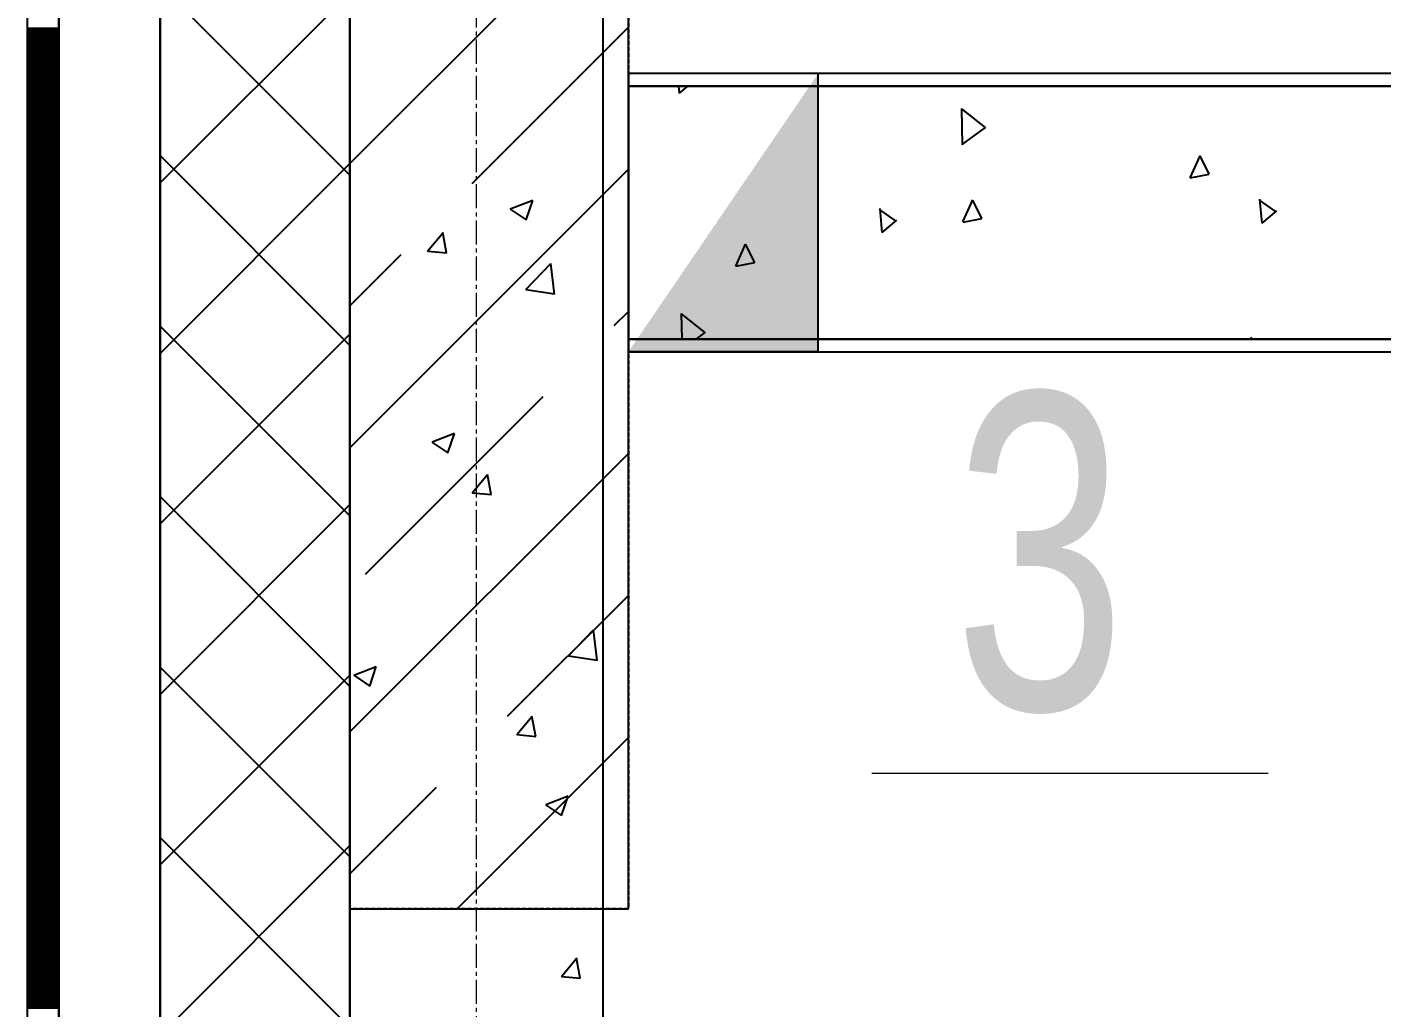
# Model space of a CAD drawing. Header units: millimetres. Extents: x -231292 to 573618, y -153144 to 564035.
# Drawn here: x 8548 to 9618, y 195238 to 196013 of the extents above; entities that cross this region are included whole.
import ezdxf
from ezdxf.enums import TextEntityAlignment as Align

# ---------------------------------------------------------------- set-up
doc = ezdxf.new("R2010")
doc.units = ezdxf.units.MM
doc.linetypes.add('CENTER2', pattern=[28.575, 19.05, -3.175, 3.175, -3.175])
doc.linetypes.add('HIDDEN2', pattern=[4.7625, 3.175, -1.5875])
doc.layers.get('0').update_dxf_attribs({"color": 250})
for name, color, linetype, lineweight in [('АР_Колонны', 250, 'Continuous', 35), ('АР_Отв. марка', 250, 'Continuous', 9), ('АР_Стены ЖБ', 250, 'Continuous', 35), ('АР_Стены ПЕНОблок', 250, 'Continuous', 20), ('АР_Тонкая', 250, 'Continuous', 5), ('АР_Утеплитель', 250, 'Continuous', 0), ('АР_Штриховка', 250, 'Continuous', 0), ('ОВ_Отопление', 250, 'Continuous', 0), ('РД_Оси_100', 250, 'Continuous', 0)]:
    doc.layers.add(name, color=color, linetype=linetype, lineweight=lineweight)
doc.styles.add('Arial0', font='arial.ttf')

# ---------------------------------------------------------------- blocks, each defined once
blk = doc.blocks.new('MOK-МаркаПроема инж.')
blk.add_line((-1.328, -1.754), (1.802, -1.754))
at = {"color": 0, "style": 'Arial0', "width": 0.7}
blk.add_attdef('АР-ПРОЕМ:Коробка', text='', height=2.5, dxfattribs=at).set_placement((0, 0), align=Align.MIDDLE)
blk = doc.blocks.new('оси_рен')
at = {"layer": 'РД_Оси_100', "color": 251, "linetype": 'CENTER2', "true_color": 0x636466}
blk.add_line((1195652.916, 135558.25), (1195652.916, 223268.25), dxfattribs=at)

msp = doc.modelspace()

# ---------------------------------------------------------------- hatches: boundary and pattern name
at = {"layer": 'ОВ_Отопление', "linetype": 'Continuous', "lineweight": 25, "true_color": 0x000000}
for points in [[(9173.243, 195756.253), (9173.243, 195976.253), (9098.243, 195866.253)], [(9023.243, 195756.253), (9173.243, 195756.253), (9098.243, 195866.253)]]:
    msp.add_hatch(color=18, dxfattribs=at).paths.add_polyline_path(points, flags=0)

# ---------------------------------------------------------------- linework, layer by layer
at = {"layer": 'АР_Колонны', "color": 18, "linetype": 'HIDDEN2', "lineweight": 25, "true_color": 0x000000}
for p, q in [((8803.243, 195316.253), (8803.243, 196516.253)), ((9023.243, 196516.253), (9023.243, 195316.253)), ((9023.243, 195316.253), (8803.243, 195316.253))]:
    msp.add_line(p, q, dxfattribs=at)
at = {"layer": 'АР_Колонны', "color": 18, "linetype": 'Continuous', "lineweight": 25, "true_color": 0x000000}
for p, q in [((8803.243, 196516.253), (8803.243, 195316.253)), ((8803.243, 196516.253), (8803.243, 195316.253)), ((9023.243, 195316.253), (9023.243, 196516.253)), ((9023.243, 195316.253), (9023.243, 196516.253)), ((8803.243, 195316.253), (9023.243, 195316.253)), ((8803.243, 195316.253), (9023.243, 195316.253))]:
    msp.add_line(p, q, dxfattribs=at)
at = {"layer": 'АР_Стены ЖБ', "color": 18, "linetype": 'Continuous', "lineweight": 25, "true_color": 0x000000}
for p, q in [((8803.243, 196516.253), (8803.243, 195316.253)), ((9023.243, 195316.253), (9023.243, 196516.253)), ((8803.243, 195316.253), (9023.243, 195316.253))]:
    msp.add_line(p, q, dxfattribs=at)
at = {"layer": 'АР_Стены ПЕНОблок', "color": 18, "linetype": 'Continuous', "lineweight": 25, "true_color": 0x000000}
for p, q in [((8803.243, 263866.253), (8803.243, 187666.253)), ((9003.243, 187666.253), (9003.243, 263866.253)), ((15603.243, 195966.253), (9023.243, 195966.253)), ((9023.243, 195966.253), (9023.243, 195766.253)), ((9023.243, 195766.253), (15603.243, 195766.253))]:
    msp.add_line(p, q, dxfattribs=at)
at = {"layer": 'АР_Тонкая', "color": 18, "linetype": 'Continuous', "lineweight": 25, "true_color": 0x000000}
for p, q in [((8548.243, 263866.253), (8548.243, 187666.253)), ((8573.243, 263866.253), (8573.243, 187666.253)), ((8573.243, 187666.253), (8573.243, 263866.253)), ((8653.243, 187666.253), (8653.243, 263866.253)), ((15603.243, 195976.253), (9023.243, 195976.253)), ((9023.243, 195976.253), (9023.243, 195966.253)), ((9023.243, 195966.253), (15603.243, 195966.253)), ((15603.243, 195766.253), (9023.243, 195766.253)), ((9023.243, 195766.253), (9023.243, 195756.253)), ((9023.243, 195756.253), (15603.243, 195756.253))]:
    msp.add_line(p, q, dxfattribs=at)
at = {"layer": 'АР_Утеплитель', "color": 18, "linetype": 'Continuous', "lineweight": 25, "true_color": 0x000000}
for p, q in [((8653.243, 263866.253), (8653.243, 187666.253)), ((8803.243, 187666.253), (8803.243, 263866.253))]:
    msp.add_line(p, q, dxfattribs=at)
at = {"layer": 'АР_Штриховка', "color": 18, "linetype": 'Continuous', "lineweight": 25, "true_color": 0x000000}
for p, q in [((8803.243, 195905.008), (9023.243, 196125.008)), ((8803.243, 195895.999), (8653.243, 196045.999)), ((8653.243, 195889.712), (8803.243, 196039.712)), ((8548.243, 196012.002), (8573.243, 196012.002)), ((8548.243, 196011.002), (8573.243, 196011.002)), ((8548.243, 196010.002), (8573.243, 196010.002)), ((8548.243, 196009.002), (8573.243, 196009.002)), ((8548.243, 196008.002), (8573.243, 196008.002)), ((8548.243, 196007.002), (8573.243, 196007.002)), ((8548.243, 196006.002), (8573.243, 196006.002)), ((8548.243, 196005.002), (8573.243, 196005.002)), ((8548.243, 196004.002), (8573.243, 196004.002)), ((8899.766, 195889.278), (9023.243, 196012.755)), ((8548.243, 196003.002), (8573.243, 196003.002)), ((8548.243, 196002.002), (8573.243, 196002.002)), ((8548.243, 196001.002), (8573.243, 196001.002)), ((8548.243, 196000.002), (8573.243, 196000.002)), ((8548.243, 195999.002), (8573.243, 195999.002)), ((8548.243, 195998.002), (8573.243, 195998.002)), ((8548.243, 195997.002), (8573.243, 195997.002)), ((8548.243, 195996.002), (8573.243, 195996.002)), ((8548.243, 195995.002), (8573.243, 195995.002)), ((8548.243, 195994.002), (8573.243, 195994.002)), ((8548.243, 195993.002), (8573.243, 195993.002)), ((8548.243, 195992.002), (8573.243, 195992.002)), ((8548.243, 195991.002), (8573.243, 195991.002)), ((8548.243, 195990.002), (8573.243, 195990.002)), ((8548.243, 195989.002), (8573.243, 195989.002)), ((8548.243, 195988.002), (8573.243, 195988.002)), ((8548.243, 195987.002), (8573.243, 195987.002)), ((8548.243, 195986.002), (8573.243, 195986.002)), ((8548.243, 195985.002), (8573.243, 195985.002)), ((8548.243, 195984.002), (8573.243, 195984.002)), ((8548.243, 195983.002), (8573.243, 195983.002)), ((8548.243, 195982.002), (8573.243, 195982.002)), ((8548.243, 195981.002), (8573.243, 195981.002)), ((8548.243, 195980.002), (8573.243, 195980.002)), ((8548.243, 195979.002), (8573.243, 195979.002)), ((8548.243, 195978.002), (8573.243, 195978.002)), ((8548.243, 195977.002), (8573.243, 195977.002)), ((8548.243, 195976.002), (8573.243, 195976.002)), ((8548.243, 195975.002), (8573.243, 195975.002)), ((8548.243, 195974.002), (8573.243, 195974.002)), ((8548.243, 195973.002), (8573.243, 195973.002)), ((8548.243, 195972.002), (8573.243, 195972.002)), ((8548.243, 195971.002), (8573.243, 195971.002)), ((8548.243, 195970.002), (8573.243, 195970.002)), ((8548.243, 195969.002), (8573.243, 195969.002)), ((8548.243, 195968.002), (8573.243, 195968.002)), ((8548.243, 195967.002), (8573.243, 195967.002)), ((8548.243, 195966.002), (8573.243, 195966.002)), ((8548.243, 195965.002), (8573.243, 195965.002)), ((8548.243, 195964.002), (8573.243, 195964.002)), ((8548.243, 195963.002), (8573.243, 195963.002)), ((8548.243, 195962.002), (8573.243, 195962.002)), ((8548.243, 195961.002), (8573.243, 195961.002)), ((9063.664, 195960.691), (9063.178, 195966.253)), ((9063.671, 195960.683), (9070.309, 195966.253)), ((8548.243, 195960.002), (8573.243, 195960.002)), ((8548.243, 195959.002), (8573.243, 195959.002)), ((8548.243, 195958.002), (8573.243, 195958.002)), ((8548.243, 195957.002), (8573.243, 195957.002)), ((8548.243, 195956.002), (8573.243, 195956.002)), ((8548.243, 195955.002), (8573.243, 195955.002)), ((8548.243, 195954.002), (8573.243, 195954.002)), ((8548.243, 195953.002), (8573.243, 195953.002)), ((8548.243, 195952.002), (8573.243, 195952.002)), ((8548.243, 195951.002), (8573.243, 195951.002)), ((8548.243, 195950.002), (8573.243, 195950.002)), ((8548.243, 195949.002), (8573.243, 195949.002)), ((8548.243, 195948.002), (8573.243, 195948.002)), ((8548.243, 195947.002), (8573.243, 195947.002)), ((8548.243, 195946.002), (8573.243, 195946.002)), ((8548.243, 195945.002), (8573.243, 195945.002)), ((8548.243, 195944.002), (8573.243, 195944.002)), ((8548.243, 195943.002), (8573.243, 195943.002)), ((8548.243, 195942.002), (8573.243, 195942.002)), ((8548.243, 195941.002), (8573.243, 195941.002)), ((8548.243, 195940.002), (8573.243, 195940.002)), ((8548.243, 195939.002), (8573.243, 195939.002)), ((9305.585, 195933.306), (9286.543, 195948.379)), ((9287.249, 195919.956), (9286.659, 195948.525)), ((8548.243, 195938.002), (8573.243, 195938.002)), ((8548.243, 195937.002), (8573.243, 195937.002)), ((8548.243, 195936.002), (8573.243, 195936.002)), ((8548.243, 195935.002), (8573.243, 195935.002)), ((8548.243, 195934.002), (8573.243, 195934.002)), ((8548.243, 195933.002), (8573.243, 195933.002)), ((8548.243, 195932.002), (8573.243, 195932.002)), ((8548.243, 195931.002), (8573.243, 195931.002)), ((8548.243, 195930.002), (8573.243, 195930.002)), ((8548.243, 195929.002), (8573.243, 195929.002)), ((9286.948, 195920.064), (9305.399, 195933.56)), ((8548.243, 195928.002), (8573.243, 195928.002)), ((8548.243, 195927.002), (8573.243, 195927.002)), ((8548.243, 195926.002), (8573.243, 195926.002)), ((8548.243, 195925.002), (8573.243, 195925.002)), ((8548.243, 195924.002), (8573.243, 195924.002)), ((8548.243, 195923.002), (8573.243, 195923.002)), ((8548.243, 195922.002), (8573.243, 195922.002)), ((8548.243, 195921.002), (8573.243, 195921.002)), ((8548.243, 195920.002), (8573.243, 195920.002)), ((8548.243, 195919.002), (8573.243, 195919.002)), ((8548.243, 195918.002), (8573.243, 195918.002)), ((8548.243, 195917.002), (8573.243, 195917.002)), ((8548.243, 195916.002), (8573.243, 195916.002)), ((8548.243, 195915.002), (8573.243, 195915.002)), ((8548.243, 195914.002), (8573.243, 195914.002)), ((8548.243, 195913.002), (8573.243, 195913.002)), ((8548.243, 195912.002), (8573.243, 195912.002)), ((8548.243, 195911.002), (8573.243, 195911.002)), ((8548.243, 195910.002), (8573.243, 195910.002)), ((8548.243, 195909.002), (8573.243, 195909.002)), ((8548.243, 195908.002), (8573.243, 195908.002)), ((8548.243, 195907.002), (8573.243, 195907.002)), ((8803.243, 195761.295), (8653.243, 195911.295)), ((9467.066, 195893.777), (9474.815, 195911.18)), ((9482.044, 195896.597), (9474.833, 195911.092)), ((8548.243, 195906.002), (8573.243, 195906.002)), ((8548.243, 195905.002), (8573.243, 195905.002)), ((8548.243, 195904.002), (8573.243, 195904.002)), ((8548.243, 195903.002), (8573.243, 195903.002)), ((8548.243, 195902.002), (8573.243, 195902.002)), ((8548.243, 195901.002), (8573.243, 195901.002)), ((8548.243, 195900.002), (8573.243, 195900.002)), ((8548.243, 195899.002), (8573.243, 195899.002)), ((8548.243, 195898.002), (8573.243, 195898.002)), ((8548.243, 195897.002), (8573.243, 195897.002)), ((8653.243, 195755.008), (8803.243, 195905.008)), ((8803.243, 195680.502), (9023.243, 195900.502)), ((9467.097, 195893.695), (9482.057, 195896.603)), ((8548.243, 195896.002), (8573.243, 195896.002)), ((8548.243, 195895.002), (8573.243, 195895.002)), ((8548.243, 195894.002), (8573.243, 195894.002)), ((8548.243, 195893.002), (8573.243, 195893.002)), ((8548.243, 195892.002), (8573.243, 195892.002)), ((8548.243, 195891.002), (8573.243, 195891.002)), ((8548.243, 195890.002), (8573.243, 195890.002)), ((8548.243, 195889.002), (8573.243, 195889.002)), ((8548.243, 195888.002), (8573.243, 195888.002)), ((8548.243, 195887.002), (8573.243, 195887.002)), ((8548.243, 195886.002), (8573.243, 195886.002)), ((8548.243, 195885.002), (8573.243, 195885.002)), ((8548.243, 195884.002), (8573.243, 195884.002)), ((8548.243, 195883.002), (8573.243, 195883.002)), ((8548.243, 195882.002), (8573.243, 195882.002)), ((8548.243, 195881.002), (8573.243, 195881.002)), ((8548.243, 195880.002), (8573.243, 195880.002)), ((8548.243, 195879.002), (8573.243, 195879.002)), ((8548.243, 195878.002), (8573.243, 195878.002)), ((8548.243, 195877.002), (8573.243, 195877.002)), ((8548.243, 195876.002), (8573.243, 195876.002)), ((8548.243, 195875.002), (8573.243, 195875.002)), ((8929.923, 195869.288), (8947.708, 195876.115)), ((8942.481, 195860.583), (8947.631, 195875.932)), ((9287.546, 195858.882), (9295.295, 195876.285)), ((9302.524, 195861.702), (9295.313, 195876.197)), ((9535.013, 195867.005), (9521.679, 195876.187)), ((9523.796, 195857.891), (9522.136, 195876.868)), ((8548.243, 195874.002), (8573.243, 195874.002)), ((8548.243, 195873.002), (8573.243, 195873.002)), ((8548.243, 195872.002), (8573.243, 195872.002)), ((8548.243, 195871.002), (8573.243, 195871.002)), ((8548.243, 195870.002), (8573.243, 195870.002)), ((8548.243, 195869.002), (8573.243, 195869.002)), ((8548.243, 195868.002), (8573.243, 195868.002)), ((8548.243, 195867.002), (8573.243, 195867.002)), ((8548.243, 195866.002), (8573.243, 195866.002)), ((8548.243, 195865.002), (8573.243, 195865.002)), ((8929.841, 195869.106), (8942.475, 195860.584)), ((9234.901, 195859.63), (9221.566, 195868.811)), ((9223.683, 195850.514), (9222.022, 195869.492)), ((9523.802, 195857.883), (9535.477, 195867.679)), ((8548.243, 195864.002), (8573.243, 195864.002)), ((8548.243, 195863.002), (8573.243, 195863.002)), ((8548.243, 195862.002), (8573.243, 195862.002)), ((8548.243, 195861.002), (8573.243, 195861.002)), ((8548.243, 195860.002), (8573.243, 195860.002)), ((8548.243, 195859.002), (8573.243, 195859.002)), ((8548.243, 195858.002), (8573.243, 195858.002)), ((8548.243, 195857.002), (8573.243, 195857.002)), ((8548.243, 195856.002), (8573.243, 195856.002)), ((8548.243, 195855.002), (8573.243, 195855.002)), ((8548.243, 195854.002), (8573.243, 195854.002)), ((9223.689, 195850.506), (9235.364, 195860.302)), ((9287.577, 195858.799), (9302.537, 195861.707)), ((8548.243, 195853.002), (8573.243, 195853.002)), ((8548.243, 195852.002), (8573.243, 195852.002)), ((8548.243, 195851.002), (8573.243, 195851.002)), ((8548.243, 195850.002), (8573.243, 195850.002)), ((8548.243, 195849.002), (8573.243, 195849.002)), ((8548.243, 195848.002), (8573.243, 195848.002)), ((8548.243, 195847.002), (8573.243, 195847.002)), ((8548.243, 195846.002), (8573.243, 195846.002)), ((8548.243, 195845.002), (8573.243, 195845.002)), ((8548.243, 195844.002), (8573.243, 195844.002)), ((8548.243, 195843.002), (8573.243, 195843.002)), ((8864.571, 195835.92), (8876.816, 195850.513)), ((8879.519, 195834.538), (8876.582, 195850.46)), ((8548.243, 195842.002), (8573.243, 195842.002)), ((8548.243, 195841.002), (8573.243, 195841.002)), ((8548.243, 195840.002), (8573.243, 195840.002)), ((8548.243, 195839.002), (8573.243, 195839.002)), ((8548.243, 195838.002), (8573.243, 195838.002)), ((8548.243, 195837.002), (8573.243, 195837.002)), ((8548.243, 195836.002), (8573.243, 195836.002)), ((8548.243, 195835.002), (8573.243, 195835.002)), ((8548.243, 195834.002), (8573.243, 195834.002)), ((8548.243, 195833.002), (8573.243, 195833.002)), ((8548.243, 195832.002), (8573.243, 195832.002)), ((8803.243, 195792.755), (8843.64, 195833.152)), ((8864.57, 195835.91), (8879.752, 195834.582)), ((9108.026, 195823.987), (9115.775, 195841.39)), ((9123.004, 195826.807), (9115.793, 195841.302)), ((8548.243, 195831.002), (8573.243, 195831.002)), ((8548.243, 195830.002), (8573.243, 195830.002)), ((8548.243, 195829.002), (8573.243, 195829.002)), ((8548.243, 195828.002), (8573.243, 195828.002)), ((8548.243, 195827.002), (8573.243, 195827.002)), ((8548.243, 195826.002), (8573.243, 195826.002)), ((8548.243, 195825.002), (8573.243, 195825.002)), ((8548.243, 195824.002), (8573.243, 195824.002)), ((8548.243, 195823.002), (8573.243, 195823.002)), ((8548.243, 195822.002), (8573.243, 195822.002)), ((8942.282, 195805.474), (8962.066, 195826.093)), ((8964.83, 195801.965), (8962.024, 195826.088)), ((9108.057, 195823.904), (9123.017, 195826.812)), ((8548.243, 195821.002), (8573.243, 195821.002)), ((8548.243, 195820.002), (8573.243, 195820.002)), ((8548.243, 195819.002), (8573.243, 195819.002)), ((8548.243, 195818.002), (8573.243, 195818.002)), ((8548.243, 195817.002), (8573.243, 195817.002)), ((8548.243, 195816.002), (8573.243, 195816.002)), ((8548.243, 195815.002), (8573.243, 195815.002)), ((8548.243, 195814.002), (8573.243, 195814.002)), ((8548.243, 195813.002), (8573.243, 195813.002)), ((8548.243, 195812.002), (8573.243, 195812.002)), ((8548.243, 195811.002), (8573.243, 195811.002)), ((8548.243, 195810.002), (8573.243, 195810.002)), ((8548.243, 195809.002), (8573.243, 195809.002)), ((8548.243, 195808.002), (8573.243, 195808.002)), ((8548.243, 195807.002), (8573.243, 195807.002)), ((8548.243, 195806.002), (8573.243, 195806.002)), ((8548.243, 195805.002), (8573.243, 195805.002)), ((8548.243, 195804.002), (8573.243, 195804.002)), ((8548.243, 195803.002), (8573.243, 195803.002)), ((8548.243, 195802.002), (8573.243, 195802.002)), ((8548.243, 195801.002), (8573.243, 195801.002)), ((8548.243, 195800.002), (8573.243, 195800.002)), ((8942.251, 195805.539), (8964.841, 195802.035)), ((8548.243, 195799.002), (8573.243, 195799.002)), ((8548.243, 195798.002), (8573.243, 195798.002)), ((8548.243, 195797.002), (8573.243, 195797.002)), ((8548.243, 195796.002), (8573.243, 195796.002)), ((8548.243, 195795.002), (8573.243, 195795.002)), ((8548.243, 195794.002), (8573.243, 195794.002)), ((8548.243, 195793.002), (8573.243, 195793.002)), ((8548.243, 195792.002), (8573.243, 195792.002)), ((8548.243, 195791.002), (8573.243, 195791.002)), ((8548.243, 195790.002), (8573.243, 195790.002)), ((8548.243, 195789.002), (8573.243, 195789.002)), ((8548.243, 195788.002), (8573.243, 195788.002)), ((8548.243, 195787.002), (8573.243, 195787.002)), ((8548.243, 195786.002), (8573.243, 195786.002)), ((8548.243, 195785.002), (8573.243, 195785.002)), ((8548.243, 195784.002), (8573.243, 195784.002)), ((8548.243, 195783.002), (8573.243, 195783.002)), ((8548.243, 195782.002), (8573.243, 195782.002)), ((8548.243, 195781.002), (8573.243, 195781.002)), ((8548.243, 195780.002), (8573.243, 195780.002)), ((8548.243, 195779.002), (8573.243, 195779.002)), ((9012.02, 195777.025), (9023.243, 195788.248)), ((9084.174, 195771.353), (9065.133, 195786.425)), ((9065.668, 195766.253), (9065.248, 195786.571)), ((8548.243, 195778.002), (8573.243, 195778.002)), ((8548.243, 195777.002), (8573.243, 195777.002)), ((8548.243, 195776.002), (8573.243, 195776.002)), ((8548.243, 195775.002), (8573.243, 195775.002)), ((8548.243, 195774.002), (8573.243, 195774.002)), ((8548.243, 195773.002), (8573.243, 195773.002)), ((8548.243, 195772.002), (8573.243, 195772.002)), ((8548.243, 195771.002), (8573.243, 195771.002)), ((8548.243, 195770.002), (8573.243, 195770.002)), ((8548.243, 195769.002), (8573.243, 195769.002)), ((8548.243, 195768.002), (8573.243, 195768.002)), ((8803.243, 195626.591), (8653.243, 195776.591)), ((8653.243, 195620.304), (8803.243, 195770.304)), ((9076.67, 195766.253), (9083.989, 195771.607)), ((8548.243, 195767.002), (8573.243, 195767.002)), ((8548.243, 195766.002), (8573.243, 195766.002)), ((8548.243, 195765.002), (8573.243, 195765.002)), ((8548.243, 195764.002), (8573.243, 195764.002)), ((8548.243, 195763.002), (8573.243, 195763.002)), ((8548.243, 195762.002), (8573.243, 195762.002)), ((8548.243, 195761.002), (8573.243, 195761.002)), ((8548.243, 195760.002), (8573.243, 195760.002)), ((8548.243, 195759.002), (8573.243, 195759.002)), ((8548.243, 195758.002), (8573.243, 195758.002)), ((9516.622, 195766.253), (9515.04, 195767.505)), ((9515.184, 195766.253), (9515.156, 195767.651)), ((8548.243, 195757.002), (8573.243, 195757.002)), ((8548.243, 195756.002), (8573.243, 195756.002)), ((8548.243, 195755.002), (8573.243, 195755.002)), ((8548.243, 195754.002), (8573.243, 195754.002)), ((8548.243, 195753.002), (8573.243, 195753.002)), ((8548.243, 195752.002), (8573.243, 195752.002)), ((8548.243, 195751.002), (8573.243, 195751.002)), ((8548.243, 195750.002), (8573.243, 195750.002)), ((8548.243, 195749.002), (8573.243, 195749.002)), ((8548.243, 195748.002), (8573.243, 195748.002)), ((8548.243, 195747.002), (8573.243, 195747.002)), ((8548.243, 195746.002), (8573.243, 195746.002)), ((8548.243, 195745.002), (8573.243, 195745.002)), ((8548.243, 195744.002), (8573.243, 195744.002)), ((8548.243, 195743.002), (8573.243, 195743.002)), ((8548.243, 195742.002), (8573.243, 195742.002)), ((8548.243, 195741.002), (8573.243, 195741.002)), ((8548.243, 195740.002), (8573.243, 195740.002)), ((8548.243, 195739.002), (8573.243, 195739.002)), ((8548.243, 195738.002), (8573.243, 195738.002)), ((8548.243, 195737.002), (8573.243, 195737.002)), ((8548.243, 195736.002), (8573.243, 195736.002)), ((8548.243, 195735.002), (8573.243, 195735.002)), ((8548.243, 195734.002), (8573.243, 195734.002)), ((8548.243, 195733.002), (8573.243, 195733.002)), ((8548.243, 195732.002), (8573.243, 195732.002)), ((8548.243, 195731.002), (8573.243, 195731.002)), ((8548.243, 195730.002), (8573.243, 195730.002)), ((8548.243, 195729.002), (8573.243, 195729.002)), ((8548.243, 195728.002), (8573.243, 195728.002)), ((8548.243, 195727.002), (8573.243, 195727.002)), ((8548.243, 195726.002), (8573.243, 195726.002)), ((8548.243, 195725.002), (8573.243, 195725.002)), ((8548.243, 195724.002), (8573.243, 195724.002)), ((8548.243, 195723.002), (8573.243, 195723.002)), ((8548.243, 195722.002), (8573.243, 195722.002)), ((8548.243, 195721.002), (8573.243, 195721.002)), ((8548.243, 195720.002), (8573.243, 195720.002)), ((8548.243, 195719.002), (8573.243, 195719.002)), ((8548.243, 195718.002), (8573.243, 195718.002)), ((8548.243, 195717.002), (8573.243, 195717.002)), ((8548.243, 195716.002), (8573.243, 195716.002)), ((8548.243, 195715.002), (8573.243, 195715.002)), ((8815.576, 195580.582), (8955.893, 195720.898)), ((8548.243, 195714.002), (8573.243, 195714.002)), ((8548.243, 195713.002), (8573.243, 195713.002)), ((8548.243, 195712.002), (8573.243, 195712.002)), ((8548.243, 195711.002), (8573.243, 195711.002)), ((8548.243, 195710.002), (8573.243, 195710.002)), ((8548.243, 195709.002), (8573.243, 195709.002)), ((8548.243, 195708.002), (8573.243, 195708.002)), ((8548.243, 195707.002), (8573.243, 195707.002)), ((8548.243, 195706.002), (8573.243, 195706.002)), ((8548.243, 195705.002), (8573.243, 195705.002)), ((8548.243, 195704.002), (8573.243, 195704.002)), ((8548.243, 195703.002), (8573.243, 195703.002)), ((8548.243, 195702.002), (8573.243, 195702.002)), ((8548.243, 195701.002), (8573.243, 195701.002)), ((8548.243, 195700.002), (8573.243, 195700.002)), ((8548.243, 195699.002), (8573.243, 195699.002)), ((8548.243, 195698.002), (8573.243, 195698.002)), ((8548.243, 195697.002), (8573.243, 195697.002)), ((8548.243, 195696.002), (8573.243, 195696.002)), ((8548.243, 195695.002), (8573.243, 195695.002)), ((8548.243, 195694.002), (8573.243, 195694.002)), ((8548.243, 195693.002), (8573.243, 195693.002)), ((8548.243, 195692.002), (8573.243, 195692.002)), ((8548.243, 195691.002), (8573.243, 195691.002)), ((8548.243, 195690.002), (8573.243, 195690.002)), ((8548.243, 195689.002), (8573.243, 195689.002)), ((8548.243, 195688.002), (8573.243, 195688.002)), ((8548.243, 195687.002), (8573.243, 195687.002)), ((8548.243, 195686.002), (8573.243, 195686.002)), ((8548.243, 195685.002), (8573.243, 195685.002)), ((8548.243, 195684.002), (8573.243, 195684.002)), ((8548.243, 195683.002), (8573.243, 195683.002)), ((8868.039, 195684.918), (8880.673, 195676.396)), ((8868.121, 195685.1), (8885.906, 195691.927)), ((8880.679, 195676.395), (8885.829, 195691.744)), ((8548.243, 195682.002), (8573.243, 195682.002)), ((8548.243, 195681.002), (8573.243, 195681.002)), ((8548.243, 195680.002), (8573.243, 195680.002)), ((8548.243, 195679.002), (8573.243, 195679.002)), ((8548.243, 195678.002), (8573.243, 195678.002)), ((8548.243, 195677.002), (8573.243, 195677.002)), ((8548.243, 195676.002), (8573.243, 195676.002)), ((8548.243, 195675.002), (8573.243, 195675.002)), ((8548.243, 195674.002), (8573.243, 195674.002)), ((8548.243, 195673.002), (8573.243, 195673.002)), ((8548.243, 195672.002), (8573.243, 195672.002)), ((8803.243, 195455.995), (9023.243, 195675.995)), ((8548.243, 195671.002), (8573.243, 195671.002)), ((8548.243, 195670.002), (8573.243, 195670.002)), ((8548.243, 195669.002), (8573.243, 195669.002)), ((8548.243, 195668.002), (8573.243, 195668.002)), ((8548.243, 195667.002), (8573.243, 195667.002)), ((8548.243, 195666.002), (8573.243, 195666.002)), ((8548.243, 195665.002), (8573.243, 195665.002)), ((8548.243, 195664.002), (8573.243, 195664.002)), ((8548.243, 195663.002), (8573.243, 195663.002)), ((8548.243, 195662.002), (8573.243, 195662.002)), ((8548.243, 195661.002), (8573.243, 195661.002)), ((8548.243, 195660.002), (8573.243, 195660.002)), ((8548.243, 195659.002), (8573.243, 195659.002)), ((8548.243, 195658.002), (8573.243, 195658.002)), ((8548.243, 195657.002), (8573.243, 195657.002)), ((8548.243, 195656.002), (8573.243, 195656.002)), ((8548.243, 195655.002), (8573.243, 195655.002)), ((8548.243, 195654.002), (8573.243, 195654.002)), ((8548.243, 195653.002), (8573.243, 195653.002)), ((8548.243, 195652.002), (8573.243, 195652.002)), ((8548.243, 195651.002), (8573.243, 195651.002)), ((8899.815, 195644.863), (8912.06, 195659.456)), ((8914.762, 195643.481), (8911.825, 195659.403)), ((8548.243, 195650.002), (8573.243, 195650.002)), ((8548.243, 195649.002), (8573.243, 195649.002)), ((8548.243, 195648.002), (8573.243, 195648.002)), ((8548.243, 195647.002), (8573.243, 195647.002)), ((8548.243, 195646.002), (8573.243, 195646.002)), ((8548.243, 195645.002), (8573.243, 195645.002)), ((8548.243, 195644.002), (8573.243, 195644.002)), ((8548.243, 195643.002), (8573.243, 195643.002)), ((8548.243, 195642.002), (8573.243, 195642.002)), ((8548.243, 195641.002), (8573.243, 195641.002)), ((8548.243, 195640.002), (8573.243, 195640.002)), ((8803.243, 195491.887), (8653.243, 195641.887)), ((8899.814, 195644.853), (8914.996, 195643.525)), ((8548.243, 195639.002), (8573.243, 195639.002)), ((8548.243, 195638.002), (8573.243, 195638.002)), ((8548.243, 195637.002), (8573.243, 195637.002)), ((8548.243, 195636.002), (8573.243, 195636.002)), ((8548.243, 195635.002), (8573.243, 195635.002)), ((8548.243, 195634.002), (8573.243, 195634.002)), ((8548.243, 195633.002), (8573.243, 195633.002)), ((8548.243, 195632.002), (8573.243, 195632.002)), ((8548.243, 195631.002), (8573.243, 195631.002)), ((8548.243, 195630.002), (8573.243, 195630.002)), ((8548.243, 195629.002), (8573.243, 195629.002)), ((8653.243, 195485.6), (8803.243, 195635.6)), ((8548.243, 195628.002), (8573.243, 195628.002)), ((8548.243, 195627.002), (8573.243, 195627.002)), ((8548.243, 195626.002), (8573.243, 195626.002)), ((8548.243, 195625.002), (8573.243, 195625.002)), ((8548.243, 195624.002), (8573.243, 195624.002)), ((8548.243, 195623.002), (8573.243, 195623.002)), ((8548.243, 195622.002), (8573.243, 195622.002)), ((8548.243, 195621.002), (8573.243, 195621.002)), ((8548.243, 195620.002), (8573.243, 195620.002)), ((8548.243, 195619.002), (8573.243, 195619.002)), ((8548.243, 195618.002), (8573.243, 195618.002)), ((8548.243, 195617.002), (8573.243, 195617.002)), ((8548.243, 195616.002), (8573.243, 195616.002)), ((8548.243, 195615.002), (8573.243, 195615.002)), ((8548.243, 195614.002), (8573.243, 195614.002)), ((8548.243, 195613.002), (8573.243, 195613.002)), ((8548.243, 195612.002), (8573.243, 195612.002)), ((8548.243, 195611.002), (8573.243, 195611.002)), ((8548.243, 195610.002), (8573.243, 195610.002)), ((8548.243, 195609.002), (8573.243, 195609.002)), ((8548.243, 195608.002), (8573.243, 195608.002)), ((8548.243, 195607.002), (8573.243, 195607.002)), ((8548.243, 195606.002), (8573.243, 195606.002)), ((8548.243, 195605.002), (8573.243, 195605.002)), ((8548.243, 195604.002), (8573.243, 195604.002)), ((8548.243, 195603.002), (8573.243, 195603.002)), ((8548.243, 195602.002), (8573.243, 195602.002)), ((8548.243, 195601.002), (8573.243, 195601.002)), ((8548.243, 195600.002), (8573.243, 195600.002)), ((8548.243, 195599.002), (8573.243, 195599.002)), ((8548.243, 195598.002), (8573.243, 195598.002)), ((8548.243, 195597.002), (8573.243, 195597.002)), ((8548.243, 195596.002), (8573.243, 195596.002)), ((8548.243, 195595.002), (8573.243, 195595.002)), ((8548.243, 195594.002), (8573.243, 195594.002)), ((8548.243, 195593.002), (8573.243, 195593.002)), ((8548.243, 195592.002), (8573.243, 195592.002)), ((8548.243, 195591.002), (8573.243, 195591.002)), ((8548.243, 195590.002), (8573.243, 195590.002)), ((8548.243, 195589.002), (8573.243, 195589.002)), ((8548.243, 195588.002), (8573.243, 195588.002)), ((8548.243, 195587.002), (8573.243, 195587.002)), ((8548.243, 195586.002), (8573.243, 195586.002)), ((8548.243, 195585.002), (8573.243, 195585.002)), ((8548.243, 195584.002), (8573.243, 195584.002)), ((8548.243, 195583.002), (8573.243, 195583.002)), ((8548.243, 195582.002), (8573.243, 195582.002)), ((8548.243, 195581.002), (8573.243, 195581.002)), ((8548.243, 195580.002), (8573.243, 195580.002)), ((8548.243, 195579.002), (8573.243, 195579.002)), ((8548.243, 195578.002), (8573.243, 195578.002)), ((8548.243, 195577.002), (8573.243, 195577.002)), ((8548.243, 195576.002), (8573.243, 195576.002)), ((8548.243, 195575.002), (8573.243, 195575.002)), ((8548.243, 195574.002), (8573.243, 195574.002)), ((8548.243, 195573.002), (8573.243, 195573.002)), ((8548.243, 195572.002), (8573.243, 195572.002)), ((8548.243, 195571.002), (8573.243, 195571.002)), ((8548.243, 195570.002), (8573.243, 195570.002)), ((8548.243, 195569.002), (8573.243, 195569.002)), ((8548.243, 195568.002), (8573.243, 195568.002)), ((8548.243, 195567.002), (8573.243, 195567.002)), ((8548.243, 195566.002), (8573.243, 195566.002)), ((8548.243, 195565.002), (8573.243, 195565.002)), ((8548.243, 195564.002), (8573.243, 195564.002)), ((8548.243, 195563.002), (8573.243, 195563.002)), ((8548.243, 195562.002), (8573.243, 195562.002)), ((8548.243, 195561.002), (8573.243, 195561.002)), ((8548.243, 195560.002), (8573.243, 195560.002)), ((8548.243, 195559.002), (8573.243, 195559.002)), ((8548.243, 195558.002), (8573.243, 195558.002)), ((8548.243, 195557.002), (8573.243, 195557.002)), ((8548.243, 195556.002), (8573.243, 195556.002)), ((8548.243, 195555.002), (8573.243, 195555.002)), ((8548.243, 195554.002), (8573.243, 195554.002)), ((8927.83, 195468.329), (9023.243, 195563.742)), ((8548.243, 195553.002), (8573.243, 195553.002)), ((8548.243, 195552.002), (8573.243, 195552.002)), ((8548.243, 195551.002), (8573.243, 195551.002)), ((8548.243, 195550.002), (8573.243, 195550.002)), ((8548.243, 195549.002), (8573.243, 195549.002)), ((8548.243, 195548.002), (8573.243, 195548.002)), ((8548.243, 195547.002), (8573.243, 195547.002)), ((8548.243, 195546.002), (8573.243, 195546.002)), ((8548.243, 195545.002), (8573.243, 195545.002)), ((8548.243, 195544.002), (8573.243, 195544.002)), ((8548.243, 195543.002), (8573.243, 195543.002)), ((8548.243, 195542.002), (8573.243, 195542.002)), ((8548.243, 195541.002), (8573.243, 195541.002)), ((8548.243, 195540.002), (8573.243, 195540.002)), ((8548.243, 195539.002), (8573.243, 195539.002)), ((8548.243, 195538.002), (8573.243, 195538.002)), ((8548.243, 195537.002), (8573.243, 195537.002)), ((8548.243, 195536.002), (8573.243, 195536.002)), ((8548.243, 195535.002), (8573.243, 195535.002)), ((8548.243, 195534.002), (8573.243, 195534.002)), ((8548.243, 195533.002), (8573.243, 195533.002)), ((8975.957, 195516.005), (8995.741, 195536.624)), ((8998.505, 195512.497), (8995.699, 195536.619)), ((8548.243, 195532.002), (8573.243, 195532.002)), ((8548.243, 195531.002), (8573.243, 195531.002)), ((8548.243, 195530.002), (8573.243, 195530.002)), ((8548.243, 195529.002), (8573.243, 195529.002)), ((8548.243, 195528.002), (8573.243, 195528.002)), ((8548.243, 195527.002), (8573.243, 195527.002)), ((8548.243, 195526.002), (8573.243, 195526.002)), ((8548.243, 195525.002), (8573.243, 195525.002)), ((8548.243, 195524.002), (8573.243, 195524.002)), ((8548.243, 195523.002), (8573.243, 195523.002)), ((8548.243, 195522.002), (8573.243, 195522.002)), ((8548.243, 195521.002), (8573.243, 195521.002)), ((8548.243, 195520.002), (8573.243, 195520.002)), ((8548.243, 195519.002), (8573.243, 195519.002)), ((8548.243, 195518.002), (8573.243, 195518.002)), ((8548.243, 195517.002), (8573.243, 195517.002)), ((8548.243, 195516.002), (8573.243, 195516.002)), ((8548.243, 195515.002), (8573.243, 195515.002)), ((8548.243, 195514.002), (8573.243, 195514.002)), ((8548.243, 195513.002), (8573.243, 195513.002)), ((8548.243, 195512.002), (8573.243, 195512.002)), ((8548.243, 195511.002), (8573.243, 195511.002)), ((8975.926, 195516.071), (8998.516, 195512.567)), ((8548.243, 195510.002), (8573.243, 195510.002)), ((8548.243, 195509.002), (8573.243, 195509.002)), ((8548.243, 195508.002), (8573.243, 195508.002)), ((8548.243, 195507.002), (8573.243, 195507.002)), ((8548.243, 195506.002), (8573.243, 195506.002)), ((8548.243, 195505.002), (8573.243, 195505.002)), ((8548.243, 195504.002), (8573.243, 195504.002)), ((8548.243, 195503.002), (8573.243, 195503.002)), ((8548.243, 195502.002), (8573.243, 195502.002)), ((8548.243, 195501.002), (8573.243, 195501.002)), ((8803.243, 195357.183), (8653.243, 195507.183)), ((8653.243, 195350.897), (8803.243, 195500.897)), ((8806.237, 195500.73), (8818.871, 195492.208)), ((8806.319, 195500.912), (8824.104, 195507.739)), ((8818.877, 195492.207), (8824.027, 195507.556)), ((8548.243, 195500.002), (8573.243, 195500.002)), ((8548.243, 195499.002), (8573.243, 195499.002)), ((8548.243, 195498.002), (8573.243, 195498.002)), ((8548.243, 195497.002), (8573.243, 195497.002)), ((8548.243, 195496.002), (8573.243, 195496.002)), ((8548.243, 195495.002), (8573.243, 195495.002)), ((8548.243, 195494.002), (8573.243, 195494.002)), ((8548.243, 195493.002), (8573.243, 195493.002)), ((8548.243, 195492.002), (8573.243, 195492.002)), ((8548.243, 195491.002), (8573.243, 195491.002)), ((8548.243, 195490.002), (8573.243, 195490.002)), ((8548.243, 195489.002), (8573.243, 195489.002)), ((8548.243, 195488.002), (8573.243, 195488.002)), ((8548.243, 195487.002), (8573.243, 195487.002)), ((8548.243, 195486.002), (8573.243, 195486.002)), ((8548.243, 195485.002), (8573.243, 195485.002)), ((8548.243, 195484.002), (8573.243, 195484.002)), ((8548.243, 195483.002), (8573.243, 195483.002)), ((8548.243, 195482.002), (8573.243, 195482.002)), ((8548.243, 195481.002), (8573.243, 195481.002)), ((8548.243, 195480.002), (8573.243, 195480.002)), ((8548.243, 195479.002), (8573.243, 195479.002)), ((8548.243, 195478.002), (8573.243, 195478.002)), ((8548.243, 195477.002), (8573.243, 195477.002)), ((8548.243, 195476.002), (8573.243, 195476.002)), ((8548.243, 195475.002), (8573.243, 195475.002)), ((8548.243, 195474.002), (8573.243, 195474.002)), ((8548.243, 195473.002), (8573.243, 195473.002)), ((8548.243, 195472.002), (8573.243, 195472.002)), ((8548.243, 195471.002), (8573.243, 195471.002)), ((8548.243, 195470.002), (8573.243, 195470.002)), ((8548.243, 195469.002), (8573.243, 195469.002)), ((8935.058, 195453.806), (8947.303, 195468.399)), ((8950.005, 195452.424), (8947.068, 195468.346)), ((8548.243, 195468.002), (8573.243, 195468.002)), ((8548.243, 195467.002), (8573.243, 195467.002)), ((8548.243, 195466.002), (8573.243, 195466.002)), ((8548.243, 195465.002), (8573.243, 195465.002)), ((8548.243, 195464.002), (8573.243, 195464.002)), ((8548.243, 195463.002), (8573.243, 195463.002)), ((8548.243, 195462.002), (8573.243, 195462.002)), ((8548.243, 195461.002), (8573.243, 195461.002)), ((8548.243, 195460.002), (8573.243, 195460.002)), ((8548.243, 195459.002), (8573.243, 195459.002)), ((8548.243, 195458.002), (8573.243, 195458.002)), ((8548.243, 195457.002), (8573.243, 195457.002)), ((8548.243, 195456.002), (8573.243, 195456.002)), ((8548.243, 195455.002), (8573.243, 195455.002)), ((8548.243, 195454.002), (8573.243, 195454.002)), ((8548.243, 195453.002), (8573.243, 195453.002)), ((8548.243, 195452.002), (8573.243, 195452.002)), ((8548.243, 195451.002), (8573.243, 195451.002)), ((8548.243, 195450.002), (8573.243, 195450.002)), ((8548.243, 195449.002), (8573.243, 195449.002)), ((8548.243, 195448.002), (8573.243, 195448.002)), ((8548.243, 195447.002), (8573.243, 195447.002)), ((8888.007, 195316.253), (9023.243, 195451.489)), ((8935.057, 195453.796), (8950.239, 195452.468)), ((8548.243, 195446.002), (8573.243, 195446.002)), ((8548.243, 195445.002), (8573.243, 195445.002)), ((8548.243, 195444.002), (8573.243, 195444.002)), ((8548.243, 195443.002), (8573.243, 195443.002)), ((8548.243, 195442.002), (8573.243, 195442.002)), ((8548.243, 195441.002), (8573.243, 195441.002)), ((8548.243, 195440.002), (8573.243, 195440.002)), ((8548.243, 195439.002), (8573.243, 195439.002)), ((8548.243, 195438.002), (8573.243, 195438.002)), ((8548.243, 195437.002), (8573.243, 195437.002)), ((8548.243, 195436.002), (8573.243, 195436.002)), ((8548.243, 195435.002), (8573.243, 195435.002)), ((8548.243, 195434.002), (8573.243, 195434.002)), ((8548.243, 195433.002), (8573.243, 195433.002)), ((8548.243, 195432.002), (8573.243, 195432.002)), ((8548.243, 195431.002), (8573.243, 195431.002)), ((8548.243, 195430.002), (8573.243, 195430.002)), ((8548.243, 195429.002), (8573.243, 195429.002)), ((8548.243, 195428.002), (8573.243, 195428.002)), ((8548.243, 195427.002), (8573.243, 195427.002)), ((8548.243, 195426.002), (8573.243, 195426.002)), ((8548.243, 195425.002), (8573.243, 195425.002)), ((8548.243, 195424.002), (8573.243, 195424.002)), ((8548.243, 195423.002), (8573.243, 195423.002)), ((8548.243, 195422.002), (8573.243, 195422.002)), ((8548.243, 195421.002), (8573.243, 195421.002)), ((8548.243, 195420.002), (8573.243, 195420.002)), ((8548.243, 195419.002), (8573.243, 195419.002)), ((8548.243, 195418.002), (8573.243, 195418.002)), ((8548.243, 195417.002), (8573.243, 195417.002)), ((8548.243, 195416.002), (8573.243, 195416.002)), ((8548.243, 195415.002), (8573.243, 195415.002)), ((8548.243, 195414.002), (8573.243, 195414.002)), ((8548.243, 195413.002), (8573.243, 195413.002)), ((8548.243, 195412.002), (8573.243, 195412.002)), ((8548.243, 195411.002), (8573.243, 195411.002)), ((8548.243, 195410.002), (8573.243, 195410.002)), ((8548.243, 195409.002), (8573.243, 195409.002)), ((8548.243, 195408.002), (8573.243, 195408.002)), ((8548.243, 195407.002), (8573.243, 195407.002)), ((8548.243, 195406.002), (8573.243, 195406.002)), ((8548.243, 195405.002), (8573.243, 195405.002)), ((8548.243, 195404.002), (8573.243, 195404.002)), ((8803.243, 195343.742), (8871.703, 195412.202)), ((8957.934, 195398.647), (8975.718, 195405.474)), ((8970.491, 195389.942), (8975.642, 195405.291)), ((8548.243, 195403.002), (8573.243, 195403.002)), ((8548.243, 195402.002), (8573.243, 195402.002)), ((8548.243, 195401.002), (8573.243, 195401.002)), ((8548.243, 195400.002), (8573.243, 195400.002)), ((8548.243, 195399.002), (8573.243, 195399.002)), ((8548.243, 195398.002), (8573.243, 195398.002)), ((8548.243, 195397.002), (8573.243, 195397.002)), ((8548.243, 195396.002), (8573.243, 195396.002)), ((8548.243, 195395.002), (8573.243, 195395.002)), ((8548.243, 195394.002), (8573.243, 195394.002)), ((8957.851, 195398.465), (8970.486, 195389.943)), ((8548.243, 195393.002), (8573.243, 195393.002)), ((8548.243, 195392.002), (8573.243, 195392.002)), ((8548.243, 195391.002), (8573.243, 195391.002)), ((8548.243, 195390.002), (8573.243, 195390.002)), ((8548.243, 195389.002), (8573.243, 195389.002)), ((8548.243, 195388.002), (8573.243, 195388.002)), ((8548.243, 195387.002), (8573.243, 195387.002)), ((8548.243, 195386.002), (8573.243, 195386.002)), ((8548.243, 195385.002), (8573.243, 195385.002)), ((8548.243, 195384.002), (8573.243, 195384.002)), ((8548.243, 195383.002), (8573.243, 195383.002)), ((8548.243, 195382.002), (8573.243, 195382.002)), ((8548.243, 195381.002), (8573.243, 195381.002)), ((8548.243, 195380.002), (8573.243, 195380.002)), ((8548.243, 195379.002), (8573.243, 195379.002)), ((8548.243, 195378.002), (8573.243, 195378.002)), ((8548.243, 195377.002), (8573.243, 195377.002)), ((8548.243, 195376.002), (8573.243, 195376.002)), ((8548.243, 195375.002), (8573.243, 195375.002)), ((8548.243, 195374.002), (8573.243, 195374.002)), ((8548.243, 195373.002), (8573.243, 195373.002)), ((8548.243, 195372.002), (8573.243, 195372.002)), ((8803.243, 195222.48), (8653.243, 195372.48)), ((8548.243, 195371.002), (8573.243, 195371.002)), ((8548.243, 195370.002), (8573.243, 195370.002)), ((8548.243, 195369.002), (8573.243, 195369.002)), ((8548.243, 195368.002), (8573.243, 195368.002)), ((8548.243, 195367.002), (8573.243, 195367.002)), ((8548.243, 195366.002), (8573.243, 195366.002)), ((8548.243, 195365.002), (8573.243, 195365.002)), ((8548.243, 195364.002), (8573.243, 195364.002)), ((8548.243, 195363.002), (8573.243, 195363.002)), ((8548.243, 195362.002), (8573.243, 195362.002)), ((8653.243, 195216.193), (8803.243, 195366.193)), ((8548.243, 195361.002), (8573.243, 195361.002)), ((8548.243, 195360.002), (8573.243, 195360.002)), ((8548.243, 195359.002), (8573.243, 195359.002)), ((8548.243, 195358.002), (8573.243, 195358.002)), ((8548.243, 195357.002), (8573.243, 195357.002)), ((8548.243, 195356.002), (8573.243, 195356.002)), ((8548.243, 195355.002), (8573.243, 195355.002)), ((8548.243, 195354.002), (8573.243, 195354.002)), ((8548.243, 195353.002), (8573.243, 195353.002)), ((8548.243, 195352.002), (8573.243, 195352.002)), ((8548.243, 195351.002), (8573.243, 195351.002)), ((8548.243, 195350.002), (8573.243, 195350.002)), ((8548.243, 195349.002), (8573.243, 195349.002)), ((8548.243, 195348.002), (8573.243, 195348.002)), ((8548.243, 195347.002), (8573.243, 195347.002)), ((8548.243, 195346.002), (8573.243, 195346.002)), ((8548.243, 195345.002), (8573.243, 195345.002)), ((8548.243, 195344.002), (8573.243, 195344.002)), ((8548.243, 195343.002), (8573.243, 195343.002)), ((8548.243, 195342.002), (8573.243, 195342.002)), ((8548.243, 195341.002), (8573.243, 195341.002)), ((8548.243, 195340.002), (8573.243, 195340.002)), ((8548.243, 195339.002), (8573.243, 195339.002)), ((8548.243, 195338.002), (8573.243, 195338.002)), ((8548.243, 195337.002), (8573.243, 195337.002)), ((8548.243, 195336.002), (8573.243, 195336.002)), ((8548.243, 195335.002), (8573.243, 195335.002)), ((8548.243, 195334.002), (8573.243, 195334.002)), ((8548.243, 195333.002), (8573.243, 195333.002)), ((8548.243, 195332.002), (8573.243, 195332.002)), ((8548.243, 195331.002), (8573.243, 195331.002)), ((8548.243, 195330.002), (8573.243, 195330.002)), ((8548.243, 195329.002), (8573.243, 195329.002)), ((8548.243, 195328.002), (8573.243, 195328.002)), ((8548.243, 195327.002), (8573.243, 195327.002)), ((8548.243, 195326.002), (8573.243, 195326.002)), ((8548.243, 195325.002), (8573.243, 195325.002)), ((8548.243, 195324.002), (8573.243, 195324.002)), ((8548.243, 195323.002), (8573.243, 195323.002)), ((8548.243, 195322.002), (8573.243, 195322.002)), ((8548.243, 195321.002), (8573.243, 195321.002)), ((8548.243, 195320.002), (8573.243, 195320.002)), ((8548.243, 195319.002), (8573.243, 195319.002)), ((8548.243, 195318.002), (8573.243, 195318.002)), ((8548.243, 195317.002), (8573.243, 195317.002)), ((8548.243, 195316.002), (8573.243, 195316.002)), ((8548.243, 195315.002), (8573.243, 195315.002)), ((8548.243, 195314.002), (8573.243, 195314.002)), ((8548.243, 195313.002), (8573.243, 195313.002)), ((8548.243, 195312.002), (8573.243, 195312.002)), ((8548.243, 195311.002), (8573.243, 195311.002)), ((8548.243, 195310.002), (8573.243, 195310.002)), ((8548.243, 195309.002), (8573.243, 195309.002)), ((8548.243, 195308.002), (8573.243, 195308.002)), ((8548.243, 195307.002), (8573.243, 195307.002)), ((8548.243, 195306.002), (8573.243, 195306.002)), ((8548.243, 195305.002), (8573.243, 195305.002)), ((8548.243, 195304.002), (8573.243, 195304.002)), ((8548.243, 195303.002), (8573.243, 195303.002)), ((8548.243, 195302.002), (8573.243, 195302.002)), ((8548.243, 195301.002), (8573.243, 195301.002)), ((8548.243, 195300.002), (8573.243, 195300.002)), ((8548.243, 195299.002), (8573.243, 195299.002)), ((8548.243, 195298.002), (8573.243, 195298.002)), ((8548.243, 195297.002), (8573.243, 195297.002)), ((8548.243, 195296.002), (8573.243, 195296.002)), ((8548.243, 195295.002), (8573.243, 195295.002)), ((8548.243, 195294.002), (8573.243, 195294.002)), ((8548.243, 195293.002), (8573.243, 195293.002)), ((8548.243, 195292.002), (8573.243, 195292.002)), ((8548.243, 195291.002), (8573.243, 195291.002)), ((8548.243, 195290.002), (8573.243, 195290.002)), ((8548.243, 195289.002), (8573.243, 195289.002)), ((8548.243, 195288.002), (8573.243, 195288.002)), ((8548.243, 195287.002), (8573.243, 195287.002)), ((8548.243, 195286.002), (8573.243, 195286.002)), ((8548.243, 195285.002), (8573.243, 195285.002)), ((8548.243, 195284.002), (8573.243, 195284.002)), ((8548.243, 195283.002), (8573.243, 195283.002)), ((8548.243, 195282.002), (8573.243, 195282.002)), ((8548.243, 195281.002), (8573.243, 195281.002)), ((8548.243, 195280.002), (8573.243, 195280.002)), ((8548.243, 195279.002), (8573.243, 195279.002)), ((8548.243, 195278.002), (8573.243, 195278.002)), ((8548.243, 195277.002), (8573.243, 195277.002)), ((8548.243, 195276.002), (8573.243, 195276.002)), ((8803.243, 195277.355), (8803.298, 195277.35)), ((8970.301, 195262.749), (8982.547, 195277.342)), ((8985.248, 195261.367), (8982.311, 195277.289)), ((8548.243, 195275.002), (8573.243, 195275.002)), ((8548.243, 195274.002), (8573.243, 195274.002)), ((8548.243, 195273.002), (8573.243, 195273.002)), ((8548.243, 195272.002), (8573.243, 195272.002)), ((8548.243, 195271.002), (8573.243, 195271.002)), ((8548.243, 195270.002), (8573.243, 195270.002)), ((8548.243, 195269.002), (8573.243, 195269.002)), ((8548.243, 195268.002), (8573.243, 195268.002)), ((8548.243, 195267.002), (8573.243, 195267.002)), ((8548.243, 195266.002), (8573.243, 195266.002)), ((8548.243, 195265.002), (8573.243, 195265.002)), ((8548.243, 195264.002), (8573.243, 195264.002)), ((8548.243, 195263.002), (8573.243, 195263.002)), ((8548.243, 195262.002), (8573.243, 195262.002)), ((8548.243, 195261.002), (8573.243, 195261.002)), ((8548.243, 195260.002), (8573.243, 195260.002)), ((8548.243, 195259.002), (8573.243, 195259.002)), ((8548.243, 195258.002), (8573.243, 195258.002)), ((8548.243, 195257.002), (8573.243, 195257.002)), ((8548.243, 195256.002), (8573.243, 195256.002)), ((8548.243, 195255.002), (8573.243, 195255.002)), ((8970.301, 195262.739), (8985.483, 195261.411)), ((8548.243, 195254.002), (8573.243, 195254.002)), ((8548.243, 195253.002), (8573.243, 195253.002)), ((8548.243, 195252.002), (8573.243, 195252.002)), ((8548.243, 195251.002), (8573.243, 195251.002)), ((8548.243, 195250.002), (8573.243, 195250.002)), ((8548.243, 195249.002), (8573.243, 195249.002)), ((8548.243, 195248.002), (8573.243, 195248.002)), ((8548.243, 195247.002), (8573.243, 195247.002)), ((8548.243, 195246.002), (8573.243, 195246.002)), ((8548.243, 195245.002), (8573.243, 195245.002)), ((8548.243, 195244.002), (8573.243, 195244.002)), ((8548.243, 195243.002), (8573.243, 195243.002)), ((8548.243, 195242.002), (8573.243, 195242.002)), ((8548.243, 195241.002), (8573.243, 195241.002)), ((8548.243, 195240.002), (8573.243, 195240.002)), ((8548.243, 195239.002), (8573.243, 195239.002)), ((8548.243, 195238.002), (8573.243, 195238.002))]:
    msp.add_line(p, q, dxfattribs=at)
at = {"layer": 'ОВ_Отопление', "color": 18, "linetype": 'Continuous', "lineweight": 25, "true_color": 0x000000}
for p, q in [((9173.243, 195976.253), (9023.243, 195976.253)), ((9023.243, 195756.253), (9023.243, 195976.253)), ((9173.243, 195756.253), (9173.243, 195976.253)), ((9173.243, 195756.253), (9023.243, 195756.253))]:
    msp.add_line(p, q, dxfattribs=at)

# ---------------------------------------------------------------- block references
at = {"rotation": 359.999868838025}
msp.add_blockref('оси_рен', (-1186750.035, 50655.808), dxfattribs=at)
at = {"layer": 'АР_Отв. марка', "color": 18, "linetype": 'Continuous', "lineweight": 25, "true_color": 0x000000, "xscale": 100, "yscale": 100, "zscale": 100}
msp.add_blockref('MOK-МаркаПроема инж.', (9348.34, 195598.82, 580), dxfattribs=at).add_auto_attribs({'АР-ПРОЕМ:Коробка': '3'})

doc.saveas('drawing.dxf')
